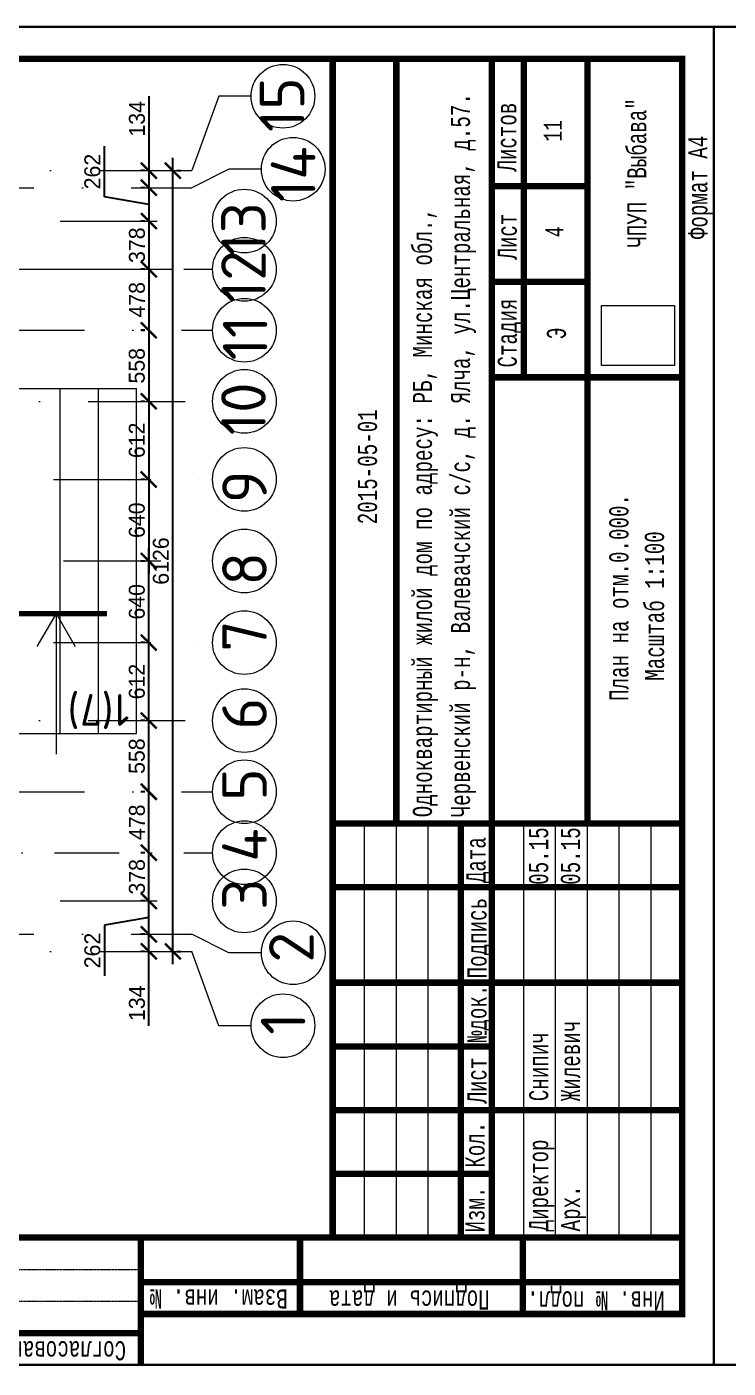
# Model space of a CAD drawing. Header units: millimetres. Extents: x -1532494 to -7068, y -619762 to -143013.
# Drawn here: x -131002 to -125494, y -206038 to -195513 of the extents above; entities that cross this region are included whole.
import ezdxf

# ---------------------------------------------------------------- set-up
doc = ezdxf.new("R2010")
doc.units = ezdxf.units.MM
doc.linetypes.add('GOST2.303 5', pattern=[24, 20, -1.5, 1, -1.5])
doc.linetypes.add('штрихпунктирнаяX2', pattern=[50.8, 25.4, -12.7, 0, -12.7])
doc.layers.get('0').update_dxf_attribs({"color": 251, "lineweight": 15})
for name, color, linetype, lineweight in [('Оси', 7, 'штрихпунктирнаяX2', 18), ('размеры', 7, 'Continuous', 18), ('разрез', 7, 'Continuous', 80)]:
    doc.layers.add(name, color=color, linetype=linetype, lineweight=lineweight)
doc.layers.add('рамка', color=105, linetype='Continuous', lineweight=30, plot=False)
doc.styles.add('GOST', font='cour.ttf', dxfattribs={"width": 0.6, "height": 3})
doc.styles.add('style2', font='cour.ttf', dxfattribs={"width": 0.6, "height": 3})
doc.dimstyles.new('ISO-25', dxfattribs={"dimscale": 50, "dimtxt": 2.5, "dimasz": 2.5, "dimexe": 1.25, "dimexo": 0.625, "dimtad": 1, "dimdec": 0, "dimtxsty": 'Standard', "dimblk": 'ARCHTICK', "dimcen": 2.5, "dimdle": 2, "dimclrt": 256, "dimadec": 0, "dimazin": 0, "dimtfac": 1, "dimtdec": 0, "dimtmove": 1, "dimatfit": 2, "dimfxl": 1, "dimarcsym": 0})
picture_1 = doc.add_image_def('image1.jpg', size_in_pixel=(187, 229))
picture_2 = doc.add_image_def('image2.jpg', size_in_pixel=(187, 229))

# ---------------------------------------------------------------- blocks, each defined once
blk = doc.blocks.new('вакепкеакепке')
at = {"color": 7, "linetype": 'GOST2.303 5'}
for p, q in [((168051385, 308359340), (168057885, 308359340)), ((168051385, 308358840), (168057885, 308358840)), ((168051385, 308358340), (168057885, 308358340)), ((168051385, 308356840), (168057885, 308356840)), ((168051385, 308356340), (168057885, 308356340)), ((168051385, 308355840), (168057885, 308355840)), ((168051385, 308355340), (168057885, 308355340)), ((168051385, 308354840), (168057885, 308354840))]:
    blk.add_line(p, q, dxfattribs=at)
at = {"const_width": 100}
blk.add_lwpolyline([(168051385, 308359840), (168069885, 308359840), (168069885, 308354353), (168051385, 308354353)], close=True, dxfattribs=at)
for points in [[(168052385, 308359840), (168052385, 308357340)], [(168053385, 308359887), (168053385, 308354400)], [(168054385, 308359887), (168054385, 308357340)], [(168055385, 308354400), (168055385, 308359887)], [(168056885, 308359887), (168056885, 308354400)], [(168057885, 308354353), (168057885, 308359840)], [(168057931, 308358840), (168069885, 308358840)], [(168057885, 308357826), (168051385, 308357826)], [(168057885, 308357340), (168051385, 308357340)], [(168057885, 308357340), (168069885, 308357340)], [(168064885, 308354353), (168064885, 308357340)], [(168066385, 308357340), (168066385, 308355840)], [(168067885, 308357340), (168067885, 308355840)], [(168064885, 308356840), (168069885, 308356840)], [(168057885, 308355840), (168069885, 308355840)]]:
    blk.add_lwpolyline(points, dxfattribs=at)
at = {"color": 7, "linetype": 'GOST2.303 5', "style": 'style2', "width": 0.6}
for s, p in [('2015-05-01', (168062579, 308359144)), ('Одноквартирный жилой дом по адресу: РБ, Минская обл.,  ', (168057980, 308358281)), ('Червенский р-н, Валевачский с/с, д. Ялча, ул.Центральная, д.57. ', (168057980, 308357683)), ('Изм.', (168051464, 308357455)), ('Кол.', (168052482, 308357455)), ('Лист', (168053488, 308357424)), ('№док.', (168054453, 308357424)), ('Подпись', (168055453, 308357424)), ('Дата', (168056947, 308357439)), ('Стадия', (168065039, 308356948)), ('Лист', (168066732, 308356949)), ('Листов', (168068113, 308356956)), ('Директор', (168051482, 308356455)), ('Снипич', (168053525, 308356455)), ('05.15', (168056921, 308356455)), ('Э', (168065484, 308356176)), ('Арх.', (168051482, 308355955)), ('Жилевич', (168053525, 308355955)), ('05.15', (168056921, 308355955)), ('ЧПУП "Выбава"', (168066920, 308354914))]:
    blk.add_text(s, height=300, dxfattribs=at).set_placement(p)
blk = doc.blocks.new('_ArchTick')
at = {"color": 0, "linetype": 'ByBlock', "const_width": 0.15}
blk.add_lwpolyline([(-0.5, -0.5), (0.5, 0.5)], dxfattribs=at)
blk = doc.blocks.new('*D170')
at = {"layer": 'Defpoints', "color": 0, "transparency": 16777216}
for p in [(-129855, -196642), (-129855, -196642), (-129855, -202768)]:
    blk.add_point(p, dxfattribs=at)
at = {"layer": 'размеры', "color": 0, "lineweight": -2, "transparency": 16777216}
for p, q in [((-129855, -202868), (-129855, -196542)), ((-129824, -196642), (-129793, -196642)), ((-129824, -202768), (-129793, -202768))]:
    blk.add_line(p, q, dxfattribs=at)
at = {"layer": 'размеры', "color": 0, "lineweight": -2, "transparency": 16777216, "xscale": 125, "yscale": 125, "zscale": 125}
for p, rotation in [((-129855, -196642), 90), ((-129855, -202768), 270)]:
    blk.add_blockref('_ArchTick', p, dxfattribs=dict(at, rotation=rotation))
at = {"layer": 'размеры', "transparency": 16777216, "insert": (-129949, -199705), "char_height": 125, "attachment_point": 5, "rotation": 90}
blk.add_mtext('6126', dxfattribs=at)
blk = doc.blocks.new('*D171')
at = {"layer": 'Defpoints', "color": 0, "transparency": 16777216}
for p in [(-130044, -202634), (-130044, -202634), (-130044, -202768)]:
    blk.add_point(p, dxfattribs=at)
at = {"layer": 'размеры', "color": 0, "lineweight": -2, "transparency": 16777216}
for p, q in [((-130044, -202868), (-130044, -202534)), ((-130075, -202634), (-130106, -202634)), ((-130075, -202768), (-130106, -202768)), ((-130044, -203352), (-130044, -202768))]:
    blk.add_line(p, q, dxfattribs=at)
at = {"layer": 'размеры', "color": 0, "lineweight": -2, "transparency": 16777216, "xscale": 125, "yscale": 125, "zscale": 125}
for p, rotation in [((-130044, -202634), 90), ((-130044, -202768), 270)]:
    blk.add_blockref('_ArchTick', p, dxfattribs=dict(at, rotation=rotation))
at = {"layer": 'размеры', "transparency": 16777216, "insert": (-130137, -203175), "char_height": 125, "attachment_point": 5, "rotation": 90}
blk.add_mtext('134', dxfattribs=at)
blk = doc.blocks.new('*D172')
at = {"layer": 'Defpoints', "color": 0, "transparency": 16777216}
for p in [(-130044, -202372), (-130044, -202372), (-130044, -202634)]:
    blk.add_point(p, dxfattribs=at)
at = {"layer": 'размеры', "color": 0, "lineweight": -2, "transparency": 16777216}
for p, q in [((-130044, -202734), (-130044, -202272)), ((-130075, -202372), (-130106, -202372)), ((-130044, -202503), (-130393, -202563)), ((-130393, -202563), (-130393, -202959)), ((-130075, -202634), (-130106, -202634))]:
    blk.add_line(p, q, dxfattribs=at)
at = {"layer": 'размеры', "color": 0, "lineweight": -2, "transparency": 16777216, "xscale": 125, "yscale": 125, "zscale": 125}
for p, rotation in [((-130044, -202372), 90), ((-130044, -202634), 270)]:
    blk.add_blockref('_ArchTick', p, dxfattribs=dict(at, rotation=rotation))
at = {"layer": 'размеры', "transparency": 16777216, "insert": (-130487, -202761), "char_height": 125, "attachment_point": 5, "rotation": 90}
blk.add_mtext('262', dxfattribs=at)
blk = doc.blocks.new('*D173')
at = {"layer": 'Defpoints', "color": 0, "transparency": 16777216}
for p in [(-130045, -200957), (-130044, -200957), (-130045, -201515)]:
    blk.add_point(p, dxfattribs=at)
at = {"layer": 'размеры', "color": 0, "lineweight": -2, "transparency": 16777216}
for p, q in [((-130045, -201615), (-130045, -200857)), ((-130075, -200957), (-130107, -200957)), ((-130076, -201515), (-130107, -201515))]:
    blk.add_line(p, q, dxfattribs=at)
at = {"layer": 'размеры', "color": 0, "lineweight": -2, "transparency": 16777216, "xscale": 125, "yscale": 125, "zscale": 125}
for p, rotation in [((-130045, -200957), 90), ((-130045, -201515), 270)]:
    blk.add_blockref('_ArchTick', p, dxfattribs=dict(at, rotation=rotation))
at = {"layer": 'размеры', "transparency": 16777216, "insert": (-130138, -201236), "char_height": 125, "attachment_point": 5, "rotation": 90}
blk.add_mtext('558', dxfattribs=at)
blk = doc.blocks.new('*D190')
at = {"layer": 'Defpoints', "color": 0, "transparency": 16777216}
for p in [(-130044, -201994), (-130044, -201994), (-130044, -202372)]:
    blk.add_point(p, dxfattribs=at)
at = {"layer": 'размеры', "color": 0, "lineweight": -2, "transparency": 16777216}
for p, q in [((-130044, -202472), (-130044, -201894)), ((-130075, -201994), (-130106, -201994)), ((-130075, -202372), (-130106, -202372))]:
    blk.add_line(p, q, dxfattribs=at)
at = {"layer": 'размеры', "color": 0, "lineweight": -2, "transparency": 16777216, "xscale": 125, "yscale": 125, "zscale": 125}
for p, rotation in [((-130044, -201994), 90), ((-130044, -202372), 270)]:
    blk.add_blockref('_ArchTick', p, dxfattribs=dict(at, rotation=rotation))
at = {"layer": 'размеры', "transparency": 16777216, "insert": (-130137, -202183), "char_height": 125, "attachment_point": 5, "rotation": 90}
blk.add_mtext('378', dxfattribs=at)
blk = doc.blocks.new('*D191')
at = {"layer": 'Defpoints', "color": 0, "transparency": 16777216}
for p in [(-130044, -201516), (-130044, -201516), (-130044, -201994)]:
    blk.add_point(p, dxfattribs=at)
at = {"layer": 'размеры', "color": 0, "lineweight": -2, "transparency": 16777216}
for p, q in [((-130044, -202094), (-130044, -201416)), ((-130075, -201516), (-130106, -201516)), ((-130075, -201994), (-130106, -201994))]:
    blk.add_line(p, q, dxfattribs=at)
at = {"layer": 'размеры', "color": 0, "lineweight": -2, "transparency": 16777216, "xscale": 125, "yscale": 125, "zscale": 125}
for p, rotation in [((-130044, -201516), 90), ((-130044, -201994), 270)]:
    blk.add_blockref('_ArchTick', p, dxfattribs=dict(at, rotation=rotation))
at = {"layer": 'размеры', "transparency": 16777216, "insert": (-130137, -201755), "char_height": 125, "attachment_point": 5, "rotation": 90}
blk.add_mtext('478', dxfattribs=at)
blk = doc.blocks.new('*D192')
at = {"layer": 'Defpoints', "color": 0, "transparency": 16777216}
for p in [(-130045, -200345), (-130044, -200345), (-130045, -200957)]:
    blk.add_point(p, dxfattribs=at)
at = {"layer": 'размеры', "color": 0, "lineweight": -2, "transparency": 16777216}
for p, q in [((-130045, -201057), (-130045, -200245)), ((-130075, -200345), (-130107, -200345)), ((-130076, -200957), (-130107, -200957))]:
    blk.add_line(p, q, dxfattribs=at)
at = {"layer": 'размеры', "color": 0, "lineweight": -2, "transparency": 16777216, "xscale": 125, "yscale": 125, "zscale": 125}
for p, rotation in [((-130045, -200345), 90), ((-130045, -200957), 270)]:
    blk.add_blockref('_ArchTick', p, dxfattribs=dict(at, rotation=rotation))
at = {"layer": 'размеры', "transparency": 16777216, "insert": (-130138, -200651), "char_height": 125, "attachment_point": 5, "rotation": 90}
blk.add_mtext('612', dxfattribs=at)
blk = doc.blocks.new('*D193')
at = {"layer": 'Defpoints', "color": 0, "transparency": 16777216}
for p in [(-130045, -199705), (-130044, -199705), (-130045, -200345)]:
    blk.add_point(p, dxfattribs=at)
at = {"layer": 'размеры', "color": 0, "lineweight": -2, "transparency": 16777216}
for p, q in [((-130045, -200445), (-130045, -199605)), ((-130075, -199705), (-130107, -199705)), ((-130076, -200345), (-130107, -200345))]:
    blk.add_line(p, q, dxfattribs=at)
at = {"layer": 'размеры', "color": 0, "lineweight": -2, "transparency": 16777216, "xscale": 125, "yscale": 125, "zscale": 125}
for p, rotation in [((-130045, -199705), 90), ((-130045, -200345), 270)]:
    blk.add_blockref('_ArchTick', p, dxfattribs=dict(at, rotation=rotation))
at = {"layer": 'размеры', "transparency": 16777216, "insert": (-130138, -200025), "char_height": 125, "attachment_point": 5, "rotation": 90}
blk.add_mtext('640', dxfattribs=at)
blk = doc.blocks.new('*D198')
at = {"layer": 'Defpoints', "color": 0, "transparency": 16777216}
for p in [(-130044, -196642), (-130044, -196776), (-130044, -196776)]:
    blk.add_point(p, dxfattribs=at)
at = {"layer": 'размеры', "color": 0, "lineweight": -2, "transparency": 16777216}
for p, q in [((-130044, -196058), (-130044, -196642)), ((-130044, -196542), (-130044, -196876)), ((-130075, -196642), (-130106, -196642)), ((-130075, -196776), (-130106, -196776))]:
    blk.add_line(p, q, dxfattribs=at)
at = {"layer": 'размеры', "color": 0, "lineweight": -2, "transparency": 16777216, "xscale": 125, "yscale": 125, "zscale": 125}
for p, rotation in [((-130044, -196642), 90), ((-130044, -196776), 270)]:
    blk.add_blockref('_ArchTick', p, dxfattribs=dict(at, rotation=rotation))
at = {"layer": 'размеры', "transparency": 16777216, "insert": (-130137, -196235), "char_height": 125, "attachment_point": 5, "rotation": 90}
blk.add_mtext('134', dxfattribs=at)
blk = doc.blocks.new('*D199')
at = {"layer": 'Defpoints', "color": 0, "transparency": 16777216}
for p in [(-130044, -196776), (-130044, -197038), (-130044, -197038)]:
    blk.add_point(p, dxfattribs=at)
at = {"layer": 'размеры', "color": 0, "lineweight": -2, "transparency": 16777216}
for p, q in [((-130393, -196847), (-130393, -196451)), ((-130044, -196676), (-130044, -197138)), ((-130075, -196776), (-130106, -196776)), ((-130044, -196907), (-130393, -196847)), ((-130075, -197038), (-130106, -197038))]:
    blk.add_line(p, q, dxfattribs=at)
at = {"layer": 'размеры', "color": 0, "lineweight": -2, "transparency": 16777216, "xscale": 125, "yscale": 125, "zscale": 125}
for p, rotation in [((-130044, -196776), 90), ((-130044, -197038), 270)]:
    blk.add_blockref('_ArchTick', p, dxfattribs=dict(at, rotation=rotation))
at = {"layer": 'размеры', "transparency": 16777216, "insert": (-130487, -196649), "char_height": 125, "attachment_point": 5, "rotation": 90}
blk.add_mtext('262', dxfattribs=at)
blk = doc.blocks.new('*D200')
at = {"layer": 'Defpoints', "color": 0, "transparency": 16777216}
for p in [(-130045, -197895), (-130045, -198452), (-130044, -198452)]:
    blk.add_point(p, dxfattribs=at)
at = {"layer": 'размеры', "color": 0, "lineweight": -2, "transparency": 16777216}
for p, q in [((-130045, -197795), (-130045, -198552)), ((-130076, -197895), (-130107, -197895)), ((-130075, -198452), (-130107, -198452))]:
    blk.add_line(p, q, dxfattribs=at)
at = {"layer": 'размеры', "color": 0, "lineweight": -2, "transparency": 16777216, "xscale": 125, "yscale": 125, "zscale": 125}
for p, rotation in [((-130045, -197895), 90), ((-130045, -198452), 270)]:
    blk.add_blockref('_ArchTick', p, dxfattribs=dict(at, rotation=rotation))
at = {"layer": 'размеры', "transparency": 16777216, "insert": (-130138, -198173), "char_height": 125, "attachment_point": 5, "rotation": 90}
blk.add_mtext('558', dxfattribs=at)
blk = doc.blocks.new('*D197')
at = {"layer": 'Defpoints', "color": 0, "transparency": 16777216}
for p in [(-130044, -197038), (-130044, -197416), (-130044, -197416)]:
    blk.add_point(p, dxfattribs=at)
at = {"layer": 'размеры', "color": 0, "lineweight": -2, "transparency": 16777216}
for p, q in [((-130044, -196938), (-130044, -197516)), ((-130075, -197038), (-130106, -197038)), ((-130075, -197416), (-130106, -197416))]:
    blk.add_line(p, q, dxfattribs=at)
at = {"layer": 'размеры', "color": 0, "lineweight": -2, "transparency": 16777216, "xscale": 125, "yscale": 125, "zscale": 125}
for p, rotation in [((-130044, -197038), 90), ((-130044, -197416), 270)]:
    blk.add_blockref('_ArchTick', p, dxfattribs=dict(at, rotation=rotation))
at = {"layer": 'размеры', "transparency": 16777216, "insert": (-130137, -197227), "char_height": 125, "attachment_point": 5, "rotation": 90}
blk.add_mtext('378', dxfattribs=at)
blk = doc.blocks.new('*D194')
at = {"layer": 'Defpoints', "color": 0, "transparency": 16777216}
for p in [(-130044, -197416), (-130044, -197894), (-130044, -197894)]:
    blk.add_point(p, dxfattribs=at)
at = {"layer": 'размеры', "color": 0, "lineweight": -2, "transparency": 16777216}
for p, q in [((-130044, -197316), (-130044, -197994)), ((-130075, -197416), (-130106, -197416)), ((-130075, -197894), (-130106, -197894))]:
    blk.add_line(p, q, dxfattribs=at)
at = {"layer": 'размеры', "color": 0, "lineweight": -2, "transparency": 16777216, "xscale": 125, "yscale": 125, "zscale": 125}
for p, rotation in [((-130044, -197416), 90), ((-130044, -197894), 270)]:
    blk.add_blockref('_ArchTick', p, dxfattribs=dict(at, rotation=rotation))
at = {"layer": 'размеры', "transparency": 16777216, "insert": (-130137, -197655), "char_height": 125, "attachment_point": 5, "rotation": 90}
blk.add_mtext('478', dxfattribs=at)
blk = doc.blocks.new('*D195')
at = {"layer": 'Defpoints', "color": 0, "transparency": 16777216}
for p in [(-130045, -198452), (-130045, -199065), (-130044, -199065)]:
    blk.add_point(p, dxfattribs=at)
at = {"layer": 'размеры', "color": 0, "lineweight": -2, "transparency": 16777216}
for p, q in [((-130045, -198352), (-130045, -199165)), ((-130076, -198452), (-130107, -198452)), ((-130075, -199065), (-130107, -199065))]:
    blk.add_line(p, q, dxfattribs=at)
at = {"layer": 'размеры', "color": 0, "lineweight": -2, "transparency": 16777216, "xscale": 125, "yscale": 125, "zscale": 125}
for p, rotation in [((-130045, -198452), 90), ((-130045, -199065), 270)]:
    blk.add_blockref('_ArchTick', p, dxfattribs=dict(at, rotation=rotation))
at = {"layer": 'размеры', "transparency": 16777216, "insert": (-130138, -198758), "char_height": 125, "attachment_point": 5, "rotation": 90}
blk.add_mtext('612', dxfattribs=at)
blk = doc.blocks.new('*D196')
at = {"layer": 'Defpoints', "color": 0, "transparency": 16777216}
for p in [(-130045, -199065), (-130045, -199705), (-130044, -199705)]:
    blk.add_point(p, dxfattribs=at)
at = {"layer": 'размеры', "color": 0, "lineweight": -2, "transparency": 16777216}
for p, q in [((-130045, -198965), (-130045, -199805)), ((-130076, -199065), (-130107, -199065)), ((-130075, -199705), (-130107, -199705))]:
    blk.add_line(p, q, dxfattribs=at)
at = {"layer": 'размеры', "color": 0, "lineweight": -2, "transparency": 16777216, "xscale": 125, "yscale": 125, "zscale": 125}
for p, rotation in [((-130045, -199065), 90), ((-130045, -199705), 270)]:
    blk.add_blockref('_ArchTick', p, dxfattribs=dict(at, rotation=rotation))
at = {"layer": 'размеры', "transparency": 16777216, "insert": (-130138, -199385), "char_height": 125, "attachment_point": 5, "rotation": 90}
blk.add_mtext('640', dxfattribs=at)

msp = doc.modelspace()

# ---------------------------------------------------------------- linework, layer by layer
at = {"layer": 'Оси', "ltscale": 30}
for p, q in [((-136530.5, -196641.8), (-129707.1, -196641.8)), ((-137804.3, -196775.7), (-129707.1, -196775.7)), ((-135312.5, -197037.6), (-129543.6, -197037.6)), ((-134360.7, -197894.6), (-129543.6, -197894.6)), ((-139666.2, -198452.2), (-129543.6, -198452.2)), ((-133839.8, -199064.6), (-129543.6, -199064.6)), ((-139857.5, -199704.7), (-129543.6, -199704.7)), ((-133839.8, -200345.1), (-129543.6, -200345.1)), ((-139666.2, -200957.4), (-129543.6, -200957.4)), ((-134360.7, -201515.1), (-129543.6, -201515.1)), ((-135312.5, -202372), (-129543.6, -202372)), ((-137804.3, -202633.9), (-129707.1, -202633.9)), ((-136530.5, -202767.8), (-129707.1, -202767.8))]:
    msp.add_line(p, q, dxfattribs=at)
at = {"layer": 'Оси', "ltscale": 20}
for p, q in [((-138913.4, -197416.1), (-129543.6, -197416.1)), ((-138913.4, -201993.6), (-129543.6, -201993.6))]:
    msp.add_line(p, q, dxfattribs=at)
at = {"layer": 'размеры', "ltscale": 20}
for p, q in [((-129495, -196058.5), (-129707.1, -196641.8)), ((-129240.7, -196058.5), (-129495, -196058.5)), ((-129414.8, -196630.8), (-129707.1, -196775.7)), ((-129160.4, -196630.8), (-129414.8, -196630.8)), ((-138913.4, -197415.8), (-129865, -197415.8)), ((-129414.8, -202778.9), (-129707.1, -202633.9)), ((-129495, -203351.1), (-129707.1, -202767.8)), ((-129160.4, -202778.9), (-129414.8, -202778.9)), ((-129240.7, -203351.1), (-129495, -203351.1))]:
    msp.add_line(p, q, dxfattribs=at)
at = {"layer": 'размеры'}
for p, q in [((-132139.7, -198352.4), (-130139.7, -198352.4)), ((-130739.7, -201057.3), (-130739.7, -198352.4)), ((-130439.7, -201057.3), (-130439.7, -198352.4)), ((-130139.7, -201057.3), (-130139.7, -198352.4)), ((-130772.6, -200117.1), (-130922.6, -200376.9)), ((-130772.6, -200117.1), (-130772.6, -201221.6)), ((-130772.6, -200117.1), (-130622.6, -200376.9)), ((-132139.7, -201057.3), (-130139.7, -201057.3))]:
    msp.add_line(p, q, dxfattribs=at)
at = {"layer": 'размеры', "linetype": 'GOST2.303 5'}
for p, q in [((-133357, -205263.4), (-130107, -205263.4)), ((-133357, -205513.4), (-130107, -205513.4))]:
    msp.add_line(p, q, dxfattribs=at)
at = {"layer": 'размеры', "color": 7, "lineweight": 20, "ltscale": 0.9, "const_width": 50}
msp.add_lwpolyline([(-140207, -205013.4), (-140207, -195763.4), (-125857, -195763.4), (-125857, -205013.4)], close=True, dxfattribs=at)
for points in [[(-130107, -206013.4), (-130107, -205013.4)], [(-130107, -205613.4), (-125857, -205613.4), (-125857, -205013.4)], [(-128857, -205613.4), (-128857, -205013.4)], [(-127107, -205613.4), (-127107, -205013.4)], [(-125857, -205363.4), (-130107, -205363.4)], [(-130107, -205763.4), (-133357, -205763.4)]]:
    msp.add_lwpolyline(points, dxfattribs=at)
at = {"layer": 'размеры', "const_width": 0.05}
for points in [[(-130107, -205263.4), (-133357, -205263.4)], [(-133357, -205513.4), (-130107, -205513.4)]]:
    msp.add_lwpolyline(points, dxfattribs=at)
at = {"layer": 'размеры'}
for centre in [(-128990.7, -196058.5), (-128910.4, -196630.8), (-129293.6, -197037.6), (-129293.6, -197416.1), (-129293.6, -197894.6), (-129293.6, -198452.2), (-129293.6, -199064.6), (-129293.6, -199704.7), (-129293.6, -200345.1), (-129293.6, -200957.4), (-129293.6, -201515.1), (-129293.6, -201993.6), (-129293.6, -202372), (-128910.4, -202778.9), (-128990.7, -203351.1)]:
    msp.add_circle(centre, 250, dxfattribs=at)
at = {"layer": 'разрез'}
msp.add_line((-131172.6, -200117.1), (-130372.6, -200117.1), dxfattribs=at)
at = {"layer": 'рамка', "color": 7}
for p, q in [((-140457, -195513.4), (-125607, -195513.4)), ((-125607, -206013.4), (-125607, -195513.4)), ((-125607, -206013.4), (-125607, -195513.4)), ((-125607, -195513.4), (-110757, -195513.4)), ((-140457, -206013.4), (-125607, -206013.4)), ((-125607, -206013.4), (-110757, -206013.4))]:
    msp.add_line(p, q, dxfattribs=at)

# ---------------------------------------------------------------- block references
at = {"layer": 'размеры', "xscale": 0.5, "yscale": 0.5, "zscale": 0.5, "rotation": 90}
msp.add_blockref('вакепкеакепке', (154051319.6, -84230706.1), dxfattribs=at)

# ---------------------------------------------------------------- texts
at = {"layer": 'размеры', "color": 7, "linetype": 'ByBlock', "style": 'style2', "width": 0.6}
msp.add_text('11', height=141.19, rotation=90, dxfattribs=at).set_placement((-126801.3, -196414.1))
at = {"layer": 'размеры', "style": 'GOST', "width": 0.6}
msp.add_text('Формат А4', height=150, rotation=90, dxfattribs=at).set_placement((-125658, -197179.2))
at = {"layer": 'размеры', "color": 10, "linetype": 'ByBlock', "style": 'style2', "width": 0.6}
msp.add_text('4', height=141.2, rotation=90, dxfattribs=at).set_placement((-126788.2, -197164.1))
at = {"layer": 'размеры', "color": 7, "linetype": 'GOST2.303 5', "style": 'style2', "width": 0.6}
for s, rotation, p in [('План на отм.0.000. ', 90, (-126278, -200802.9)), (' Масштаб 1:100', 90, (-125998.4, -200734.3)), ('Взам. инв. №', 180, (-128953.7, -205420.6)), ('Подпись и дата', 180, (-127367.5, -205428.4)), ('Инв. № подл.', 180, (-125991.8, -205435.4)), ('Согласовано:', 180, (-130222.8, -205826.7))]:
    msp.add_text(s, height=150, rotation=rotation, dxfattribs=at).set_placement(p)
at = {"layer": 'размеры'}
for s, insert, char_height, attachment_point, rotation in [('{\\fISOCPEUR|b0|i0|c204|p34;15}', (-129173, -195909.2), 350, 3, 90), ('{\\fISOCPEUR|b0|i0|c204|p34;14}', (-129085.7, -196450.3), 350, 3, 90), ('{\\fISOCPEUR|b0|i0|c204|p34;13}', (-129475.9, -196888.3), 350, 3, 90), ('{\\fISOCPEUR|b0|i0|c204|p34;12}', (-129475.9, -197266.8), 350, 3, 90), ('{\\fISOCPEUR|b0|i0|c204|p34;11}', (-129463.1, -197780.2), 350, 3, 90), ('{\\fISOCPEUR|b0|i0|c204|p34;10}', (-129475.9, -198303), 350, 3, 90), ('{\\fISOCPEUR|b0|i0|c204|p34;9}', (-129467.7, -198993.3), 350, 3, 90), ('{\\fISOCPEUR|b0|i0|c204|p34;8}', (-129467.7, -199633.7), 350, 3, 90), ('{\\fISOCPEUR|b0|i0|c204|p34;7}', (-129467.7, -200416.3), 350, 1, 90), ('{\\fISOCPEUR|b0|i0|c204|p34;1(\\fISOCPEUR|b0|i0|c0|p34;7\\fISOCPEUR|b0|i0|c204|p34;)}', (-130682.8, -200997.5), 250, 3, 180), ('{\\fISOCPEUR|b0|i0|c204|p34;6}', (-129467.7, -201028.7), 350, 1, 90), ('{\\fISOCPEUR|b0|i0|c204|p34;5}', (-129467.7, -201586.3), 350, 1, 90), ('{\\fISOCPEUR|b0|i0|c204|p34;4}', (-129467.7, -202064.8), 350, 1, 90), ('{\\fISOCPEUR|b0|i0|c204|p34;3}', (-129467.7, -202443.3), 350, 1, 90), ('{\\fISOCPEUR|b0|i0|c204|p34;2}', (-129099.9, -202855.7), 350, 1, 90), ('{\\fISOCPEUR|b0|i0|c204|p34;1}', (-129164.8, -203422.4), 350, 1, 90)]:
    msp.add_mtext_dynamic_manual_height_columns(s, width=6.114, gutter_width=12.5, heights=[0], dxfattribs=dict(at, insert=insert, char_height=char_height, attachment_point=attachment_point, rotation=rotation))

# ---------------------------------------------------------------- dimensions: what is measured, and where the dimension line sits
for base, p1, p2, angle, picture, middle in [((-130043.6, -196775.7), (-130043.6, -196641.8), (-130043.6, -196775.7), 270, '*D198', (-130043.6, -196234.8)), ((-130043.6, -197037.6), (-130043.6, -196775.7), (-130043.6, -197037.6), 270, '*D199', (-130392.8, -196815.3)), ((-130043.6084, -197416.0779), (-130043.6084, -197037.6058), (-130043.6084, -197416.0779), 270, '*D197', (-130043.6084, -197226.8418)), ((-130043.6, -197893.7), (-130043.6, -197416.1), (-130043.6, -197893.7), 270, '*D194', (-130043.6, -197654.9)), ((-130043.6, -201516), (-130043.6, -201993.6), (-130043.6, -201516), 90, '*D191', (-130043.6, -201754.8)), ((-130043.6, -201993.6), (-130043.6, -202372), (-130043.6, -201993.6), 90, '*D190', (-130043.6, -202182.8)), ((-130043.6, -202372), (-130043.6, -202633.9), (-130043.6, -202372), 90, '*D172', (-130392.8, -202594.4)), ((-130043.6, -202633.9), (-130043.6, -202767.8), (-130043.6, -202633.9), 90, '*D171', (-130043.6, -203174.8))]:
    dim = msp.add_linear_dim(base=base, p1=p1, p2=p2, angle=angle, dimstyle='ISO-25', dxfattribs=at)
    dim.commit()
    dim.dimension.update_dxf_attribs({"geometry": picture, "text_midpoint": middle, "dimtype": 160})
for base, p1, p2, angle, picture, middle in [((-129855.3, -196641.8), (-129855.3, -202767.8), (-129855.3, -196641.8), 90, '*D170', (-129949.1, -199704.8)), ((-130044.5, -198452.2), (-130044.5, -197894.6), (-130043.6, -198452.2), 270, '*D200', (-130138.3, -198173.4)), ((-130044.5, -199064.6), (-130044.5, -198452.2), (-130043.6, -199064.6), 270, '*D195', (-130138.3, -198758.4)), ((-130044.5, -199705), (-130044.5, -199064.6), (-130043.6, -199705), 270, '*D196', (-130138.3, -199384.8)), ((-130044.5, -199704.7), (-130044.5, -200345.1), (-130043.6, -199704.7), 90, '*D193', (-130138.3, -200024.9)), ((-130044.5, -200345.1), (-130044.5, -200957.4), (-130043.6, -200345.1), 90, '*D192', (-130138.3, -200651.2)), ((-130044.5, -200957.4), (-130044.5, -201515.1), (-130043.6, -200957.4), 90, '*D173', (-130138.3, -201236.2))]:
    dim = msp.add_linear_dim(base=base, p1=p1, p2=p2, angle=angle, dimstyle='ISO-25', dxfattribs=at)
    dim.commit()
    dim.dimension.update_dxf_attribs({"geometry": picture, "text_midpoint": middle})

# ---------------------------------------------------------------- pictures from other files: only their frames are drawn
image = msp.add_image(picture_1, insert=(-125915.9, -198169.9), size_in_units=(469, 574.4), rotation=90)
image.dxf.flags = 7
image = msp.add_image(picture_2, insert=(-125915.9, -198169.9), size_in_units=(469, 574.4), rotation=90)
image.dxf.flags = 7

doc.saveas('drawing.dxf')
